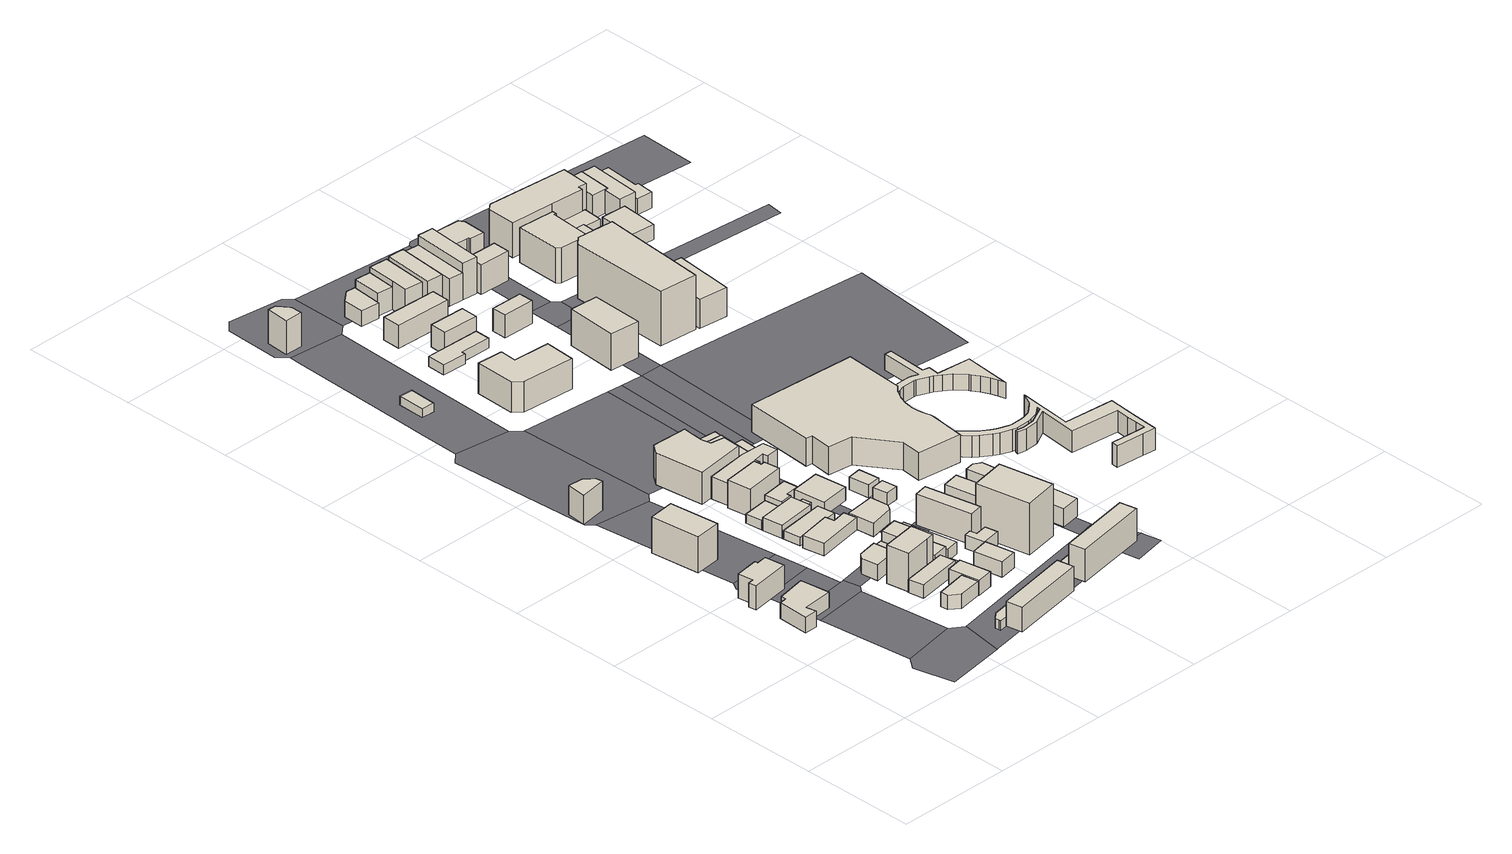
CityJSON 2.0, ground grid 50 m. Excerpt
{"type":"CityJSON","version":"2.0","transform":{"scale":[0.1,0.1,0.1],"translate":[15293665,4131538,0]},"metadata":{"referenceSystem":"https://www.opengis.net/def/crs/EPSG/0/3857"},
"CityObjects":{
"building1":{"type":"Building","attributes":{"measured_height":6.9,"year_of_construction":1967,"storeys_above_ground":2,"usage":"住宅","districts_and_zones_type":"商業地域"},"geometry":[{"type":"Solid","lod":"1","boundaries":[[[[0,1,2,3,4,5,6,7]],[[0,7,8,9]],[[7,6,10,8]],[[6,5,11,10]],[[5,4,12,11]],[[4,3,13,12]],[[3,2,14,13]],[[2,1,15,14]],[[1,0,9,15]],[[9,8,10,11,12,13,14,15]]]]}]},
"building2":{"type":"Building","attributes":{"measured_height":11.1,"year_of_construction":2006,"storeys_above_ground":3,"usage":"住宅","districts_and_zones_type":"商業地域"},"geometry":[{"type":"Solid","lod":"1","boundaries":[[[[16,17,18,19,20,21,22,23]],[[16,23,24,25]],[[23,22,26,24]],[[22,21,27,26]],[[21,20,28,27]],[[20,19,29,28]],[[19,18,30,29]],[[18,17,31,30]],[[17,16,25,31]],[[25,24,26,27,28,29,30,31]]]]}]},
"building3":{"type":"Building","attributes":{"measured_height":18.8},"geometry":[{"type":"Solid","lod":"1","boundaries":[[[[32,33,34,35]],[[32,35,36,37]],[[35,34,38,36]],[[34,33,39,38]],[[33,32,37,39]],[[37,36,38,39]]]]}]},
"building4":{"type":"Building","attributes":{"measured_height":13.9,"year_of_construction":1984,"storeys_above_ground":3,"usage":"商業施設","districts_and_zones_type":"商業地域"},"geometry":[{"type":"Solid","lod":"1","boundaries":[[[[40,41,42,43,44,45]],[[40,45,46,47]],[[45,44,48,46]],[[44,43,49,48]],[[43,42,50,49]],[[42,41,51,50]],[[41,40,47,51]],[[47,46,48,49,50,51]]]]}]},
"building5":{"type":"Building","attributes":{"measured_height":7.6},"geometry":[{"type":"Solid","lod":"1","boundaries":[[[[52,53,54,55,56]],[[52,56,57,58]],[[56,55,59,57]],[[55,54,60,59]],[[54,53,61,60]],[[53,52,58,61]],[[58,57,59,60,61]]]]}]},
"building6":{"type":"Building","attributes":{"measured_height":8.3,"year_of_construction":1954,"storeys_above_ground":2,"usage":"住宅","districts_and_zones_type":"商業地域"},"geometry":[{"type":"Solid","lod":"1","boundaries":[[[[62,63,64,65,66]],[[62,66,67,68]],[[66,65,69,67]],[[65,64,70,69]],[[64,63,71,70]],[[63,62,68,71]],[[68,67,69,70,71]]]]}]},
"building7":{"type":"Building","attributes":{"measured_height":18.8,"year_of_construction":1989,"storeys_above_ground":6,"usage":"業務施設","districts_and_zones_type":"商業地域"},"geometry":[{"type":"Solid","lod":"1","boundaries":[[[[72,73,74,75,76]],[[72,76,77,78]],[[76,75,79,77]],[[75,74,80,79]],[[74,73,81,80]],[[73,72,78,81]],[[78,77,79,80,81]]]]}]},
"building8":{"type":"Building","attributes":{"measured_height":6.3},"geometry":[{"type":"Solid","lod":"1","boundaries":[[[[82,83,84,85]],[[82,85,86,87]],[[85,84,88,86]],[[84,83,89,88]],[[83,82,87,89]],[[87,86,88,89]]]]}]},
"building9":{"type":"Building","attributes":{"measured_height":12.4},"geometry":[{"type":"Solid","lod":"1","boundaries":[[[[90,91,92,93]],[[90,93,94,95]],[[93,92,96,94]],[[92,91,97,96]],[[91,90,95,97]],[[95,94,96,97]]]]}]},
"building10":{"type":"Building","attributes":{"measured_height":7.1,"year_of_construction":1956,"storeys_above_ground":2,"usage":"住宅","districts_and_zones_type":"商業地域"},"geometry":[{"type":"Solid","lod":"1","boundaries":[[[[98,99,100,101]],[[98,101,102,103]],[[101,100,104,102]],[[100,99,105,104]],[[99,98,103,105]],[[103,102,104,105]]]]}]},
"building11":{"type":"Building","attributes":{"measured_height":6.1,"storeys_above_ground":1,"usage":"住宅","districts_and_zones_type":"商業地域"},"geometry":[{"type":"Solid","lod":"1","boundaries":[[[[106,107,108,109]],[[106,109,110,111]],[[109,108,112,110]],[[108,107,113,112]],[[107,106,111,113]],[[111,110,112,113]]]]}]},
"building12":{"type":"Building","attributes":{"measured_height":7},"geometry":[{"type":"Solid","lod":"1","boundaries":[[[[114,115,116,117,118,119]],[[114,119,120,121]],[[119,118,122,120]],[[118,117,123,122]],[[117,116,124,123]],[[116,115,125,124]],[[115,114,121,125]],[[121,120,122,123,124,125]]]]}]},
"building13":{"type":"Building","attributes":{"measured_height":4.6,"year_of_construction":1951,"storeys_above_ground":2,"usage":"商業施設","districts_and_zones_type":"商業地域"},"geometry":[{"type":"Solid","lod":"1","boundaries":[[[[126,127,128,129]],[[126,129,130,131]],[[129,128,132,130]],[[128,127,133,132]],[[127,126,131,133]],[[131,130,132,133]]]]}]},
"building14":{"type":"Building","attributes":{"measured_height":7.3},"geometry":[{"type":"Solid","lod":"1","boundaries":[[[[134,135,136,137]],[[134,137,138,139]],[[137,136,140,138]],[[136,135,141,140]],[[135,134,139,141]],[[139,138,140,141]]]]}]},
"building15":{"type":"Building","attributes":{"measured_height":4},"geometry":[{"type":"Solid","lod":"1","boundaries":[[[[142,143,144,145]],[[142,145,146,147]],[[145,144,148,146]],[[144,143,149,148]],[[143,142,147,149]],[[147,146,148,149]]]]}]},
"building16":{"type":"Building","attributes":{"measured_height":8.2,"year_of_construction":1960,"storeys_above_ground":2,"usage":"住宅","districts_and_zones_type":"商業地域"},"geometry":[{"type":"Solid","lod":"1","boundaries":[[[[150,151,152,153]],[[150,153,154,155]],[[153,152,156,154]],[[152,151,157,156]],[[151,150,155,157]],[[155,154,156,157]]]]}]},
"building17":{"type":"Building","attributes":{"measured_height":2.9},"geometry":[{"type":"Solid","lod":"1","boundaries":[[[[158,159,160,161]],[[158,161,162,163]],[[161,160,164,162]],[[160,159,165,164]],[[159,158,163,165]],[[163,162,164,165]]]]}]},
"building18":{"type":"Building","attributes":{"measured_height":12,"year_of_construction":1995,"storeys_above_ground":3,"usage":"住宅","districts_and_zones_type":"商業地域"},"geometry":[{"type":"Solid","lod":"1","boundaries":[[[[166,167,168,169]],[[166,169,170,171]],[[169,168,172,170]],[[168,167,173,172]],[[167,166,171,173]],[[171,170,172,173]]]]}]},
"building19":{"type":"Building","attributes":{"measured_height":4.9},"geometry":[{"type":"Solid","lod":"1","boundaries":[[[[174,175,176,177]],[[174,177,178,179]],[[177,176,180,178]],[[176,175,181,180]],[[175,174,179,181]],[[179,178,180,181]]]]}]},
"building20":{"type":"Building","attributes":{"measured_height":12.8,"year_of_construction":2000,"storeys_above_ground":3,"usage":"商業施設","districts_and_zones_type":"商業地域"},"geometry":[{"type":"Solid","lod":"1","boundaries":[[[[182,183,184,185,186,187]],[[182,187,188,189]],[[187,186,190,188]],[[186,185,191,190]],[[185,184,192,191]],[[184,183,193,192]],[[183,182,189,193]],[[189,188,190,191,192,193]]]]}]},
"building21":{"type":"Building","attributes":{"measured_height":7},"geometry":[{"type":"Solid","lod":"1","boundaries":[[[[194,195,196,197]],[[194,197,198,199]],[[197,196,200,198]],[[196,195,201,200]],[[195,194,199,201]],[[199,198,200,201]]]]}]},
"building22":{"type":"Building","attributes":{"measured_height":6.9,"year_of_construction":1978,"storeys_above_ground":2,"usage":"商業施設","districts_and_zones_type":"商業地域"},"geometry":[{"type":"Solid","lod":"1","boundaries":[[[[202,203,204,205]],[[202,205,206,207]],[[205,204,208,206]],[[204,203,209,208]],[[203,202,207,209]],[[207,206,208,209]]]]}]},
"building23":{"type":"Building","attributes":{"measured_height":21.4},"geometry":[{"type":"Solid","lod":"1","boundaries":[[[[210,211,212,213,214,215,216,217,218,219]],[[210,219,220,221]],[[219,218,222,220]],[[218,217,223,222]],[[217,216,224,223]],[[216,215,225,224]],[[215,214,226,225]],[[214,213,227,226]],[[213,212,228,227]],[[212,211,229,228]],[[211,210,221,229]],[[221,220,222,223,224,225,226,227,228,229]]]]}]},
"building24":{"type":"Building","attributes":{"measured_height":6.9},"geometry":[{"type":"Solid","lod":"1","boundaries":[[[[230,231,232,233,234,235]],[[230,235,236,237]],[[235,234,238,236]],[[234,233,239,238]],[[233,232,240,239]],[[232,231,241,240]],[[231,230,237,241]],[[237,236,238,239,240,241]]]]}]},
"building25":{"type":"Building","attributes":{"measured_height":4.1,"storeys_above_ground":2,"usage":"工場","districts_and_zones_type":"商業地域"},"geometry":[{"type":"Solid","lod":"1","boundaries":[[[[242,243,244,245]],[[242,245,246,247]],[[245,244,248,246]],[[244,243,249,248]],[[243,242,247,249]],[[247,246,248,249]]]]}]},
"building26":{"type":"Building","attributes":{"measured_height":14},"geometry":[{"type":"Solid","lod":"1","boundaries":[[[[250,251,252,253,254,255,256,257,258,259,260,261]],[[250,261,262,263]],[[261,260,264,262]],[[260,259,265,264]],[[259,258,266,265]],[[258,257,267,266]],[[257,256,268,267]],[[256,255,269,268]],[[255,254,270,269]],[[254,253,271,270]],[[253,252,272,271]],[[252,251,273,272]],[[251,250,263,273]],[[263,262,264,265,266,267,268,269,270,271,272,273]]]]}]},
"building27":{"type":"Building","attributes":{"measured_height":7},"geometry":[{"type":"Solid","lod":"1","boundaries":[[[[274,275,276,277,278]],[[274,278,279,280]],[[278,277,281,279]],[[277,276,282,281]],[[276,275,283,282]],[[275,274,280,283]],[[280,279,281,282,283]]]]}]},
"building28":{"type":"Building","attributes":{"measured_height":10.6,"year_of_construction":2002,"storeys_above_ground":3,"usage":"商業施設","districts_and_zones_type":"商業地域"},"geometry":[{"type":"Solid","lod":"1","boundaries":[[[[284,285,286,287,288,289,290,291,292]],[[284,292,293,294]],[[292,291,295,293]],[[291,290,296,295]],[[290,289,297,296]],[[289,288,298,297]],[[288,287,299,298]],[[287,286,300,299]],[[286,285,301,300]],[[285,284,294,301]],[[294,293,295,296,297,298,299,300,301]]]]}]},
"building29":{"type":"Building","attributes":{"measured_height":7.8},"geometry":[{"type":"Solid","lod":"1","boundaries":[[[[302,303,304,305]],[[302,305,306,307]],[[305,304,308,306]],[[304,303,309,308]],[[303,302,307,309]],[[307,306,308,309]]]]}]},
"building30":{"type":"Building","attributes":{"measured_height":15.2,"year_of_construction":1960,"storeys_above_ground":4,"usage":"商業施設","districts_and_zones_type":"商業地域"},"geometry":[{"type":"Solid","lod":"1","boundaries":[[[[310,311,312,313,314,315]],[[310,315,316,317]],[[315,314,318,316]],[[314,313,319,318]],[[313,312,320,319]],[[312,311,321,320]],[[311,310,317,321]],[[317,316,318,319,320,321]]]]}]},
"building31":{"type":"Building","attributes":{"measured_height":11.9,"year_of_construction":1949,"storeys_above_ground":2,"usage":"住宅","districts_and_zones_type":"商業地域"},"geometry":[{"type":"Solid","lod":"1","boundaries":[[[[322,323,324,325,326,327]],[[322,327,328,329]],[[327,326,330,328]],[[326,325,331,330]],[[325,324,332,331]],[[324,323,333,332]],[[323,322,329,333]],[[329,328,330,331,332,333]]]]}]},
"building32":{"type":"Building","attributes":{"measured_height":14.1,"year_of_construction":1951,"storeys_above_ground":2,"usage":"商業施設","districts_and_zones_type":"商業地域"},"geometry":[{"type":"Solid","lod":"1","boundaries":[[[[334,335,336,337,338,339]],[[334,339,340,341]],[[339,338,342,340]],[[338,337,343,342]],[[337,336,344,343]],[[336,335,345,344]],[[335,334,341,345]],[[341,340,342,343,344,345]]]]}]},
"building33":{"type":"Building","attributes":{"measured_height":19.5,"year_of_construction":1986,"storeys_above_ground":5,"usage":"業務施設","districts_and_zones_type":"商業地域"},"geometry":[{"type":"Solid","lod":"1","boundaries":[[[[346,347,348,349]],[[346,349,350,351]],[[349,348,352,350]],[[348,347,353,352]],[[347,346,351,353]],[[351,350,352,353]]]]}]},
"building34":{"type":"Building","attributes":{"measured_height":7.7,"year_of_construction":1953,"storeys_above_ground":2,"usage":"商業施設","districts_and_zones_type":"商業地域"},"geometry":[{"type":"Solid","lod":"1","boundaries":[[[[354,355,356,357]],[[354,357,358,359]],[[357,356,360,358]],[[356,355,361,360]],[[355,354,359,361]],[[359,358,360,361]]]]}]},
"building35":{"type":"Building","attributes":{"measured_height":6.8,"storeys_above_ground":2,"usage":"商業施設","districts_and_zones_type":"商業地域"},"geometry":[{"type":"Solid","lod":"1","boundaries":[[[[362,363,364,365]],[[362,365,366,367]],[[365,364,368,366]],[[364,363,369,368]],[[363,362,367,369]],[[367,366,368,369]]]]}]},
"building36":{"type":"Building","attributes":{"measured_height":6.2,"storeys_above_ground":2,"usage":"商業施設","districts_and_zones_type":"商業地域"},"geometry":[{"type":"Solid","lod":"1","boundaries":[[[[370,371,372,373]],[[370,373,374,375]],[[373,372,376,374]],[[372,371,377,376]],[[371,370,375,377]],[[375,374,376,377]]]]}]},
"building37":{"type":"Building","attributes":{"measured_height":5.7},"geometry":[{"type":"Solid","lod":"1","boundaries":[[[[378,379,380,381]],[[378,381,382,383]],[[381,380,384,382]],[[380,379,385,384]],[[379,378,383,385]],[[383,382,384,385]]]]}]},
"building38":{"type":"Building","attributes":{"measured_height":26.4},"geometry":[{"type":"Solid","lod":"1","boundaries":[[[[386,387,388,389]],[[386,389,390,391]],[[389,388,392,390]],[[388,387,393,392]],[[387,386,391,393]],[[391,390,392,393]]]]}]},
"building39":{"type":"Building","attributes":{"measured_height":5.7},"geometry":[{"type":"Solid","lod":"1","boundaries":[[[[394,395,396,397]],[[394,397,398,399]],[[397,396,400,398]],[[396,395,401,400]],[[395,394,399,401]],[[399,398,400,401]]]]}]},
"building40":{"type":"Building","attributes":{"measured_height":15.3,"year_of_construction":1966,"storeys_above_ground":3,"usage":"業務施設","districts_and_zones_type":"商業地域"},"geometry":[{"type":"Solid","lod":"1","boundaries":[[[[402,403,404,405,406,407,408,409,410]],[[402,410,411,412]],[[410,409,413,411]],[[409,408,414,413]],[[408,407,415,414]],[[407,406,416,415]],[[406,405,417,416]],[[405,404,418,417]],[[404,403,419,418]],[[403,402,412,419]],[[412,411,413,414,415,416,417,418,419]]]]}]},
"building41":{"type":"Building","attributes":{"measured_height":15.8},"geometry":[{"type":"Solid","lod":"1","boundaries":[[[[420,421,254,422]],[[420,422,423,424]],[[422,254,425,423]],[[254,421,426,425]],[[421,420,424,426]],[[424,423,425,426]]]]}]},
"building42":{"type":"Building","attributes":{"measured_height":13.6,"storeys_above_ground":1,"usage":"業務施設","districts_and_zones_type":"商業地域"},"geometry":[{"type":"Solid","lod":"1","boundaries":[[[[427,428,429,430,431]],[[427,431,432,433]],[[431,430,434,432]],[[430,429,435,434]],[[429,428,436,435]],[[428,427,433,436]],[[433,432,434,435,436]]]]}]},
"building43":{"type":"Building","attributes":{"measured_height":7.9},"geometry":[{"type":"Solid","lod":"1","boundaries":[[[[437,438,439,440,441,442]],[[437,442,443,444]],[[442,441,445,443]],[[441,440,446,445]],[[440,439,447,446]],[[439,438,448,447]],[[438,437,444,448]],[[444,443,445,446,447,448]]]]}]},
"building44":{"type":"Building","attributes":{"measured_height":7.8,"year_of_construction":1976,"storeys_above_ground":2,"usage":"商業施設","districts_and_zones_type":"商業地域"},"geometry":[{"type":"Solid","lod":"1","boundaries":[[[[449,450,451,452]],[[449,452,453,454]],[[452,451,455,453]],[[451,450,456,455]],[[450,449,454,456]],[[454,453,455,456]]]]}]},
"building45":{"type":"Building","attributes":{"measured_height":9.9,"year_of_construction":1975,"storeys_above_ground":3,"usage":"商業施設","districts_and_zones_type":"商業地域"},"geometry":[{"type":"Solid","lod":"1","boundaries":[[[[457,458,459,460]],[[457,460,461,462]],[[460,459,463,461]],[[459,458,464,463]],[[458,457,462,464]],[[462,461,463,464]]]]}]},
"building46":{"type":"Building","attributes":{"measured_height":7.9},"geometry":[{"type":"Solid","lod":"1","boundaries":[[[[465,466,467,468,469]],[[465,469,470,471]],[[469,468,472,470]],[[468,467,473,472]],[[467,466,474,473]],[[466,465,471,474]],[[471,470,472,473,474]]]]}]},
"building47":{"type":"Building","attributes":{"measured_height":10.7,"year_of_construction":1975,"storeys_above_ground":3,"usage":"商業施設","districts_and_zones_type":"商業地域"},"geometry":[{"type":"Solid","lod":"1","boundaries":[[[[475,476,477,478]],[[475,478,479,480]],[[478,477,481,479]],[[477,476,482,481]],[[476,475,480,482]],[[480,479,481,482]]]]}]},
"building48":{"type":"Building","attributes":{"measured_height":12.3},"geometry":[{"type":"Solid","lod":"1","boundaries":[[[[483,484,485,486]],[[483,486,487,488]],[[486,485,489,487]],[[485,484,490,489]],[[484,483,488,490]],[[488,487,489,490]]]]}]},
"building49":{"type":"Building","attributes":{"measured_height":6.9,"year_of_construction":2001,"storeys_above_ground":2,"usage":"商業施設","districts_and_zones_type":"商業地域"},"geometry":[{"type":"Solid","lod":"1","boundaries":[[[[491,492,493,494,495]],[[491,495,496,497]],[[495,494,498,496]],[[494,493,499,498]],[[493,492,500,499]],[[492,491,497,500]],[[497,496,498,499,500]]]]}]},
"building50":{"type":"Building","attributes":{"measured_height":10.3,"year_of_construction":1975,"storeys_above_ground":3,"usage":"商業施設","districts_and_zones_type":"商業地域"},"geometry":[{"type":"Solid","lod":"1","boundaries":[[[[501,502,503,504]],[[501,504,505,506]],[[504,503,507,505]],[[503,502,508,507]],[[502,501,506,508]],[[506,505,507,508]]]]}]},
"building51":{"type":"Building","attributes":{"measured_height":12.5},"geometry":[{"type":"Solid","lod":"1","boundaries":[[[[509,510,511,512,513,514,515,516,517,518,519,520,521,522,523,524,525,526,527,528,529]],[[509,529,530,531]],[[529,528,532,530]],[[528,527,533,532]],[[527,526,534,533]],[[526,525,535,534]],[[525,524,536,535]],[[524,523,537,536]],[[523,522,538,537]],[[522,521,539,538]],[[521,520,540,539]],[[520,519,541,540]],[[519,518,542,541]],[[518,517,543,542]],[[517,516,544,543]],[[516,515,545,544]],[[515,514,546,545]],[[514,513,547,546]],[[513,512,548,547]],[[512,511,549,548]],[[511,510,550,549]],[[510,509,531,550]],[[531,530,532,533,534,535,536,537,538,539,540,541,542,543,544,545,546,547,548,549,550]]]]}]},
"building52":{"type":"Building","attributes":{"measured_height":12.7,"storeys_above_ground":4,"usage":"商業施設","districts_and_zones_type":"商業地域"},"geometry":[{"type":"Solid","lod":"1","boundaries":[[[[551,552,553,554,555]],[[551,555,556,557]],[[555,554,558,556]],[[554,553,559,558]],[[553,552,560,559]],[[552,551,557,560]],[[557,556,558,559,560]]]]}]},
"building53":{"type":"Building","attributes":{"measured_height":12,"year_of_construction":1974,"storeys_above_ground":4,"usage":"業務施設","districts_and_zones_type":"商業地域"},"geometry":[{"type":"Solid","lod":"1","boundaries":[[[[561,562,563,564]],[[561,564,565,566]],[[564,563,567,565]],[[563,562,568,567]],[[562,561,566,568]],[[566,565,567,568]]]]}]},
"building54":{"type":"Building","attributes":{"measured_height":19.1,"year_of_construction":1980,"storeys_above_ground":5,"usage":"業務施設","districts_and_zones_type":"商業地域"},"geometry":[{"type":"Solid","lod":"1","boundaries":[[[[569,570,571,572]],[[569,572,573,574]],[[572,571,575,573]],[[571,570,576,575]],[[570,569,574,576]],[[574,573,575,576]]]]}]},
"building55":{"type":"Building","attributes":{"measured_height":15.7,"storeys_above_ground":4,"usage":"商業系複合施設","districts_and_zones_type":"商業地域"},"geometry":[{"type":"Solid","lod":"1","boundaries":[[[[577,578,579,580]],[[577,580,581,582]],[[580,579,583,581]],[[579,578,584,583]],[[578,577,582,584]],[[582,581,583,584]]]]}]},
"building56":{"type":"Building","attributes":{"measured_height":14.9,"year_of_construction":1965,"storeys_above_ground":4,"usage":"商業施設","districts_and_zones_type":"商業地域"},"geometry":[{"type":"Solid","lod":"1","boundaries":[[[[585,586,587,588]],[[585,588,589,590]],[[588,587,591,589]],[[587,586,592,591]],[[586,585,590,592]],[[590,589,591,592]]]]}]},
"building57":{"type":"Building","attributes":{"measured_height":19.4,"year_of_construction":1981,"storeys_above_ground":6,"usage":"商業系複合施設","districts_and_zones_type":"商業地域"},"geometry":[{"type":"Solid","lod":"1","boundaries":[[[[593,594,586,585,595]],[[593,595,596,597]],[[595,585,598,596]],[[585,586,599,598]],[[586,594,600,599]],[[594,593,597,600]],[[597,596,598,599,600]]]]}]},
"building58":{"type":"Building","attributes":{"measured_height":15.4,"year_of_construction":1963,"storeys_above_ground":4,"usage":"商業施設","districts_and_zones_type":"商業地域"},"geometry":[{"type":"Solid","lod":"1","boundaries":[[[[601,602,603,604]],[[601,604,605,606]],[[604,603,607,605]],[[603,602,608,607]],[[602,601,606,608]],[[606,605,607,608]]]]}]},
"building59":{"type":"Building","attributes":{"measured_height":25.6},"geometry":[{"type":"Solid","lod":"1","boundaries":[[[[609,610,611,612,613,614,615,616,617,618,619,620,621,622,623,624,625,626,627,628,629,630,631,632,633,634,635,636,637,638,639,640,641,642,643,644,645,646,647,648,649,650,651,652,653,654,655,656,657,658,659,660]],[[609,660,661,662]],[[660,659,663,661]],[[659,658,664,663]],[[658,657,665,664]],[[657,656,666,665]],[[656,655,667,666]],[[655,654,668,667]],[[654,653,669,668]],[[653,652,670,669]],[[652,651,671,670]],[[651,650,672,671]],[[650,649,673,672]],[[649,648,674,673]],[[648,647,675,674]],[[647,646,676,675]],[[646,645,677,676]],[[645,644,678,677]],[[644,643,679,678]],[[643,642,680,679]],[[642,641,681,680]],[[641,640,682,681]],[[640,639,683,682]],[[639,638,684,683]],[[638,637,685,684]],[[637,636,686,685]],[[636,635,687,686]],[[635,634,688,687]],[[634,633,689,688]],[[633,632,690,689]],[[632,631,691,690]],[[631,630,692,691]],[[630,629,693,692]],[[629,628,694,693]],[[628,627,695,694]],[[627,626,696,695]],[[626,625,697,696]],[[625,624,698,697]],[[624,623,699,698]],[[623,622,700,699]],[[622,621,701,700]],[[621,620,702,701]],[[620,619,703,702]],[[619,618,704,703]],[[618,617,705,704]],[[617,616,706,705]],[[616,615,707,706]],[[615,614,708,707]],[[614,613,709,708]],[[613,612,710,709]],[[612,611,711,710]],[[611,610,712,711]],[[610,609,662,712]],[[662,661,663,664,665,666,667,668,669,670,671,672,673,674,675,676,677,678,679,680,681,682,683,684,685,686,687,688,689,690,691,692,693,694,695,696,697,698,699,700,701,702,703,704,705,706,707,708,709,710,711,712]]]]}]},
"building60":{"type":"Building","attributes":{"measured_height":17.5,"year_of_construction":1981,"storeys_above_ground":5,"usage":"店舗等併用住宅","districts_and_zones_type":"商業地域"},"geometry":[{"type":"Solid","lod":"1","boundaries":[[[[713,714,715,716,717,718,719,720,721]],[[713,721,722,723]],[[721,720,724,722]],[[720,719,725,724]],[[719,718,726,725]],[[718,717,727,726]],[[717,716,728,727]],[[716,715,729,728]],[[715,714,730,729]],[[714,713,723,730]],[[723,722,724,725,726,727,728,729,730]]]]}]},
"building61":{"type":"Building","attributes":{"measured_height":9.4,"year_of_construction":1963,"storeys_above_ground":2,"usage":"商業施設","districts_and_zones_type":"商業地域"},"geometry":[{"type":"Solid","lod":"1","boundaries":[[[[731,732,733,734,735,736,737,738]],[[731,738,739,740]],[[738,737,741,739]],[[737,736,742,741]],[[736,735,743,742]],[[735,734,744,743]],[[734,733,745,744]],[[733,732,746,745]],[[732,731,740,746]],[[740,739,741,742,743,744,745,746]]]]}]},
"building62":{"type":"Building","attributes":{"measured_height":29.8},"geometry":[{"type":"Solid","lod":"1","boundaries":[[[[747,748,749,750,751,752,753]],[[747,753,754,755]],[[753,752,756,754]],[[752,751,757,756]],[[751,750,758,757]],[[750,749,759,758]],[[749,748,760,759]],[[748,747,755,760]],[[755,754,756,757,758,759,760]]]]}]},
"building63":{"type":"Building","attributes":{"measured_height":37.6},"geometry":[{"type":"Solid","lod":"1","boundaries":[[[[761,762,763,764,765,766,767,768,769,770,771,772,773,774,775,776,777,778,779,780,781,782,783,784,785,786]],[[761,786,787,788]],[[786,785,789,787]],[[785,784,790,789]],[[784,783,791,790]],[[783,782,792,791]],[[782,781,793,792]],[[781,780,794,793]],[[780,779,795,794]],[[779,778,796,795]],[[778,777,797,796]],[[777,776,798,797]],[[776,775,799,798]],[[775,774,800,799]],[[774,773,801,800]],[[773,772,802,801]],[[772,771,803,802]],[[771,770,804,803]],[[770,769,805,804]],[[769,768,806,805]],[[768,767,807,806]],[[767,766,808,807]],[[766,765,809,808]],[[765,764,810,809]],[[764,763,811,810]],[[763,762,812,811]],[[762,761,788,812]],[[788,787,789,790,791,792,793,794,795,796,797,798,799,800,801,802,803,804,805,806,807,808,809,810,811,812]]]]}]},
"building64":{"type":"Building","attributes":{"measured_height":16.6,"year_of_construction":2018,"storeys_above_ground":4,"usage":"文教厚生施設","districts_and_zones_type":"商業地域"},"geometry":[{"type":"Solid","lod":"1","boundaries":[[[[813,814,815,816]],[[813,816,817,818]],[[816,815,819,817]],[[815,814,820,819]],[[814,813,818,820]],[[818,817,819,820]]]]}]},
"building65":{"type":"Building","attributes":{"measured_height":17.3},"geometry":[{"type":"Solid","lod":"1","boundaries":[[[[821,822,823,824,825,826,827]],[[821,827,828,829]],[[827,826,830,828]],[[826,825,831,830]],[[825,824,832,831]],[[824,823,833,832]],[[823,822,834,833]],[[822,821,829,834]],[[829,828,830,831,832,833,834]]]]}]},
"building66":{"type":"Building","attributes":{"measured_height":8,"year_of_construction":1947,"storeys_above_ground":1,"usage":"店舗等併用住宅","districts_and_zones_type":"商業地域"},"geometry":[{"type":"Solid","lod":"1","boundaries":[[[[835,836,837,838]],[[835,838,839,840]],[[838,837,841,839]],[[837,836,842,841]],[[836,835,840,842]],[[840,839,841,842]]]]}]},
"building67":{"type":"Building","attributes":{"measured_height":17.5},"geometry":[{"type":"Solid","lod":"1","boundaries":[[[[843,844,845,846,847,848,849,850]],[[843,850,851,852]],[[850,849,853,851]],[[849,848,854,853]],[[848,847,855,854]],[[847,846,856,855]],[[846,845,857,856]],[[845,844,858,857]],[[844,843,852,858]],[[852,851,853,854,855,856,857,858]]]]}]},
"building68":{"type":"Building","attributes":{"measured_height":6.7},"geometry":[{"type":"Solid","lod":"1","boundaries":[[[[859,860,861,862,863]],[[859,863,864,865]],[[863,862,866,864]],[[862,861,867,866]],[[861,860,868,867]],[[860,859,865,868]],[[865,864,866,867,868]]]]}]},
"building69":{"type":"Building","attributes":{"measured_height":3.4,"year_of_construction":1973,"storeys_above_ground":1,"usage":"店舗等併用住宅","districts_and_zones_type":"商業地域"},"geometry":[{"type":"Solid","lod":"1","boundaries":[[[[869,870,871,872]],[[869,872,873,874]],[[872,871,875,873]],[[871,870,876,875]],[[870,869,874,876]],[[874,873,875,876]]]]}]},
"building70":{"type":"Building","attributes":{"measured_height":7.7,"year_of_construction":1961,"storeys_above_ground":2,"usage":"住宅","districts_and_zones_type":"商業地域"},"geometry":[{"type":"Solid","lod":"1","boundaries":[[[[877,878,879,880]],[[877,880,881,882]],[[880,879,883,881]],[[879,878,884,883]],[[878,877,882,884]],[[882,881,883,884]]]]}]},
"building71":{"type":"Building","attributes":{"measured_height":11.8,"year_of_construction":1974,"storeys_above_ground":3,"usage":"商業施設","districts_and_zones_type":"商業地域"},"geometry":[{"type":"Solid","lod":"1","boundaries":[[[[885,886,887,888,889]],[[885,889,890,891]],[[889,888,892,890]],[[888,887,893,892]],[[887,886,894,893]],[[886,885,891,894]],[[891,890,892,893,894]]]]}]},
"building72":{"type":"Building","attributes":{"measured_height":11.1,"year_of_construction":1973,"storeys_above_ground":3,"usage":"商業施設","districts_and_zones_type":"商業地域"},"geometry":[{"type":"Solid","lod":"1","boundaries":[[[[895,896,897,887,886,885]],[[895,885,898,899]],[[885,886,900,898]],[[886,887,901,900]],[[887,897,902,901]],[[897,896,903,902]],[[896,895,899,903]],[[899,898,900,901,902,903]]]]}]},
"building73":{"type":"Building","attributes":{"measured_height":10.2,"year_of_construction":1950,"storeys_above_ground":2,"usage":"商業施設","districts_and_zones_type":"商業地域"},"geometry":[{"type":"Solid","lod":"1","boundaries":[[[[904,905,906,907,908,909]],[[904,909,910,911]],[[909,908,912,910]],[[908,907,913,912]],[[907,906,914,913]],[[906,905,915,914]],[[905,904,911,915]],[[911,910,912,913,914,915]]]]}]},
"road1":{"type":"Road","geometry":[{"type":"MultiSurface","lod":"1","boundaries":[[[916,917,918,919,920,921,922]]]}]},
"road2":{"type":"Road","geometry":[{"type":"MultiSurface","lod":"1","boundaries":[[[917,923,924,918]]]}]},
"road3":{"type":"Road","geometry":[{"type":"MultiSurface","lod":"1","boundaries":[[[925,926,927,928,924,923]]]}]},
"road4":{"type":"Road","geometry":[{"type":"MultiSurface","lod":"1","boundaries":[[[927,929,930,928]]]}]},
"road5":{"type":"Road","geometry":[{"type":"MultiSurface","lod":"1","boundaries":[[[929,931,932,933,934,930]]]}]},
"road6":{"type":"Road","geometry":[{"type":"MultiSurface","lod":"1","boundaries":[[[931,935,936,932]]]}]},
"road7":{"type":"Road","geometry":[{"type":"MultiSurface","lod":"1","boundaries":[[[935,937,938,936]]]}]},
"road8":{"type":"Road","geometry":[{"type":"MultiSurface","lod":"1","boundaries":[[[939,940,938,937]]]}]},
"road9":{"type":"Road","geometry":[{"type":"MultiSurface","lod":"1","boundaries":[[[941,942,943,944,940,939,945,946]]]}]},
"road10":{"type":"Road","geometry":[{"type":"MultiSurface","lod":"1","boundaries":[[[947,948,926,925]]]}]},
"road11":{"type":"Road","geometry":[{"type":"MultiSurface","lod":"1","boundaries":[[[949,950,951,916,922,952,953,954]]]}]},
"road12":{"type":"Road","geometry":[{"type":"MultiSurface","lod":"1","boundaries":[[[955,956,957,958,959,942,941,960]]]}]},
"road13":{"type":"Road","geometry":[{"type":"MultiSurface","lod":"1","boundaries":[[[961,962,963,948,947,964]]]}]},
"road14":{"type":"Road","geometry":[{"type":"MultiSurface","lod":"1","boundaries":[[[965,946,945,966]]]}]},
"road15":{"type":"Road","geometry":[{"type":"MultiSurface","lod":"1","boundaries":[[[967,966,968,969,963,962,970,971,972,973]]]}]},
"road16":{"type":"Road","geometry":[{"type":"MultiSurface","lod":"1","boundaries":[[[974,975,976,977,956,955,978,979]]]}]},
"road17":{"type":"Road","geometry":[{"type":"MultiSurface","lod":"1","boundaries":[[[980,981,982,983,961,964,984,985,950,986,987,988]]]}]},
"road18":{"type":"Road","geometry":[{"type":"MultiSurface","lod":"1","boundaries":[[[989,965,966,967]]]}]},
"road19":{"type":"Road","geometry":[{"type":"MultiSurface","lod":"1","boundaries":[[[990,989,967,991,992]]]}]},
"road20":{"type":"Road","geometry":[{"type":"MultiSurface","lod":"1","boundaries":[[[993,994,949,995,996,997,998,999]]]}]},
"road21":{"type":"Road","geometry":[{"type":"MultiSurface","lod":"1","boundaries":[[[994,986,950,949]]]}]},
"road22":{"type":"Road","geometry":[{"type":"MultiSurface","lod":"1","boundaries":[[[1000,1001,990,992]]]}]},
"road23":{"type":"Road","geometry":[{"type":"MultiSurface","lod":"1","boundaries":[[[1002,979,978,1003,1004]]]}]},
"road24":{"type":"Road","geometry":[{"type":"MultiSurface","lod":"1","boundaries":[[[1005,1006,990,1001]]]}]},
"road25":{"type":"Road","geometry":[{"type":"MultiSurface","lod":"1","boundaries":[[[1007,1008,1006,1005,1009,1010]]]}]},
"road26":{"type":"Road","geometry":[{"type":"MultiSurface","lod":"1","boundaries":[[[1011,1012,1008,1007]]]}]},
"road27":{"type":"Road","geometry":[{"type":"MultiSurface","lod":"1","boundaries":[[[1013,1014,1002,1004,1012,1011,1015,1016]]]}]},
"road28":{"type":"Road","geometry":[{"type":"MultiSurface","lod":"1","boundaries":[[[1017,1001,1000,1018,1019,1020,1021]]]}]},
"road29":{"type":"Road","geometry":[{"type":"MultiSurface","lod":"1","boundaries":[[[1022,1010,1009,1023]]]}]},
"road30":{"type":"Road","geometry":[{"type":"MultiSurface","lod":"1","boundaries":[[[1024,1016,1015,1025,1026,1027,1028,1029,1030]]]}]}
},
"vertices":[
[247,631,77],[116,619,77],[125,575,77],[67,573,77],[72,708,77],[104,712,77],[102,734,77],[230,759,77],[230,759,146],[247,631,146],[102,734,146],[104,712,146],[72,708,146],[67,573,146],[125,575,146],[116,619,146],
[166,917,76],[210,923,76],[222,837,76],[51,812,76],[46,845,76],[71,849,76],[61,915,76],[164,930,76],[164,930,181],[166,917,181],[61,915,181],[71,849,181],[46,845,181],[51,812,181],[222,837,181],[210,923,181],
[190,1148,77],[77,1135,77],[52,1351,77],[165,1364,77],[165,1364,234],[190,1148,234],[52,1351,234],[77,1135,234],
[81,1737,80],[120,1705,80],[125,1674,80],[122,1674,80],[8,1656,80],[17,1743,80],[17,1743,208],[81,1737,208],[8,1656,208],[122,1674,208],[125,1674,208],[120,1705,208],
[687,297,79],[583,280,79],[542,311,79],[538,344,79],[673,370,79],[673,370,142],[687,297,142],[538,344,142],[542,311,142],[583,280,142],
[610,652,76],[502,632,76],[493,705,76],[511,729,76],[596,745,76],[596,745,145],[610,652,145],[511,729,145],[493,705,145],[502,632,145],
[680,524,77],[641,517,77],[528,499,77],[512,596,77],[664,620,77],[664,620,245],[680,524,245],[512,596,245],[528,499,245],[641,517,245],
[732,460,78],[534,428,78],[523,495,78],[721,527,78],[721,527,136],[732,460,136],[523,495,136],[534,428,136],
[952,69,81],[625,10,81],[612,81,81],[938,141,81],[938,141,189],[952,69,189],[612,81,189],[625,10,189],
[762,309,79],[690,295,79],[666,429,79],[738,443,79],[738,443,144],[762,309,144],[666,429,144],[690,295,144],
[653,679,77],[614,672,77],[601,746,77],[639,753,77],[639,753,131],[653,679,131],[601,746,131],[614,672,131],
[616,968,77],[677,980,77],[687,924,77],[481,886,77],[464,981,77],[608,1008,77],[608,1008,132],[616,968,132],[464,981,132],[481,886,132],[687,924,132],[677,980,132],
[556,1186,78],[443,1171,78],[434,1243,78],[548,1257,78],[548,1257,118],[556,1186,118],[434,1243,118],[443,1171,118],
[625,1098,78],[454,1076,78],[442,1165,78],[613,1187,78],[613,1187,136],[625,1098,136],[442,1165,136],[454,1076,136],
[672,1022,78],[466,995,78],[456,1072,78],[662,1099,78],[662,1099,114],[672,1022,114],[456,1072,114],[466,995,114],
[763,540,80],[691,527,80],[674,619,80],[746,633,80],[746,633,146],[763,540,146],[674,619,146],[691,527,146],
[777,445,81],[744,439,81],[730,511,81],[764,518,81],[764,518,107],[777,445,107],[730,511,107],[744,439,107],
[745,659,78],[662,643,78],[643,751,78],[724,767,78],[724,767,173],[745,659,173],[643,751,173],[662,643,173],
[163,2693,80],[158,2576,80],[100,2578,80],[104,2696,80],[104,2696,118],[163,2693,118],[100,2578,118],[158,2576,118],
[622,1349,79],[640,1351,79],[649,1283,79],[473,1260,79],[459,1362,79],[617,1382,79],[617,1382,200],[622,1349,200],[459,1362,200],[473,1260,200],[649,1283,200],[640,1351,200],
[830,549,79],[770,538,79],[727,770,79],[787,781,79],[787,781,132],[830,549,132],[727,770,132],[770,538,132],
[910,334,80],[834,320,80],[811,445,80],[887,459,80],[887,459,147],[910,334,147],[811,445,147],[834,320,147],
[571,1693,79],[566,1643,79],[566,1640,79],[563,1603,79],[572,1559,79],[632,1550,79],[628,1472,79],[410,1444,79],[385,1655,79],[415,1698,79],[415,1698,219],[571,1693,219],[385,1655,219],[410,1444,219],[628,1472,219],[632,1550,219],[572,1559,219],[563,1603,219],[566,1640,219],[566,1643,219],
[674,1216,80],[613,1208,80],[615,1191,80],[561,1185,80],[552,1262,80],[667,1277,80],[667,1277,138],[674,1216,138],[552,1262,138],[561,1185,138],[615,1191,138],[613,1208,138],
[658,1127,82],[627,1124,82],[622,1164,82],[654,1167,82],[654,1167,117],[658,1127,117],[622,1164,117],[627,1124,117],
[1371,245,80],[1375,221,80],[1346,216,80],[1338,214,80],[1012,154,80],[938,141,80],[612,81,80],[579,76,80],[578,84,80],[575,101,80],[603,125,80],[1335,259,80],[1335,259,121],[1371,245,121],[603,125,121],[575,101,121],[578,84,121],[579,76,121],[612,81,121],[938,141,121],[1012,154,121],[1338,214,121],[1346,216,121],[1375,221,121],
[823,897,78],[805,870,78],[698,847,78],[685,962,78],[814,977,78],[814,977,136],[823,897,136],[685,962,136],[698,847,136],[805,870,136],
[751,1468,79],[759,1403,79],[702,1396,79],[699,1418,79],[653,1411,79],[655,1391,79],[471,1366,79],[460,1446,79],[645,1471,79],[645,1471,176],[751,1468,176],[460,1446,176],[471,1366,176],[655,1391,176],[653,1411,176],[699,1418,176],[702,1396,176],[759,1403,176],
[796,1088,79],[668,1072,79],[652,1210,79],[780,1226,79],[780,1226,139],[796,1088,139],[652,1210,139],[668,1072,139],
[92,3323,81],[128,3275,81],[127,3237,81],[127,3225,81],[49,3227,81],[56,3326,81],[56,3326,229],[92,3323,229],[49,3227,229],[127,3225,229],[127,3237,229],[128,3275,229],
[913,528,81],[964,537,81],[974,481,81],[891,466,81],[875,552,81],[907,558,81],[907,558,140],[913,528,140],[875,552,140],[891,466,140],[974,481,140],[964,537,140],
[637,1636,78],[632,1550,78],[572,1559,78],[563,1603,78],[566,1640,78],[566,1643,78],[566,1643,142],[637,1636,142],[566,1640,142],[563,1603,142],[572,1559,142],[632,1550,142],
[968,562,80],[909,550,80],[862,790,80],[920,802,80],[920,802,215],[968,562,215],[862,790,215],[909,550,215],
[715,1648,78],[705,1477,78],[634,1482,78],[644,1653,78],[644,1653,146],[715,1648,146],[634,1482,146],[705,1477,146],
[720,1684,78],[717,1652,78],[573,1663,78],[575,1696,78],[575,1696,142],[720,1684,142],[573,1663,142],[717,1652,142],
[760,1584,78],[754,1476,78],[710,1478,78],[716,1587,78],[716,1587,135],[760,1584,135],[710,1478,135],[754,1476,135],
[935,963,78],[879,956,78],[870,1021,78],[927,1029,78],[927,1029,134],[935,963,134],[870,1021,134],[879,956,134],
[1163,383,79],[1011,354,79],[968,588,79],[1120,617,79],[1120,617,305],[1163,383,305],[968,588,305],[1011,354,305],
[929,1048,78],[870,1041,78],[859,1131,78],[918,1139,78],[918,1139,134],[929,1048,134],[859,1131,134],[870,1041,134],
[470,2539,79],[474,2538,79],[470,2467,79],[632,2456,79],[631,2449,79],[623,2322,79],[392,2340,79],[355,2372,79],[361,2546,79],[361,2546,212],[470,2539,212],[355,2372,212],[392,2340,212],[623,2322,212],[631,2449,212],[632,2456,212],[470,2467,212],[474,2538,212],
[1353,141,80],[1026,82,80],[1338,213,80],[1338,213,221],[1353,141,221],[1012,154,221],[1026,82,221],
[637,2538,81],[632,2456,81],[470,2467,81],[474,2538,81],[475,2549,81],[475,2549,116],[637,2538,116],[474,2538,116],[470,2467,116],[632,2456,116],
[603,2797,79],[602,2732,79],[467,2735,79],[467,2718,79],[359,2722,79],[362,2803,79],[362,2803,123],[603,2797,123],[359,2722,123],[467,2718,123],[467,2735,123],[602,2732,123],
[1158,639,80],[1083,624,80],[1043,823,80],[1118,838,80],[1118,838,156],[1158,639,156],[1043,823,156],[1083,624,156],
[615,2879,82],[613,2806,82],[455,2811,82],[458,2884,82],[458,2884,179],[615,2879,179],[455,2811,179],[613,2806,179],
[471,3290,79],[460,3157,79],[378,3163,79],[381,3253,79],[430,3294,79],[430,3294,148],[471,3290,148],[381,3253,148],[378,3163,148],[460,3157,148],
[620,3035,79],[618,2957,79],[370,2965,79],[372,3043,79],[372,3043,179],[620,3035,179],[370,2965,179],[618,2957,179],
[1316,411,80],[1232,396,80],[1194,644,80],[1283,658,80],[1283,658,159],[1316,411,159],[1194,644,159],[1232,396,159],
[1258,842,80],[1272,736,80],[1208,726,80],[1187,853,80],[1228,860,80],[1228,860,144],[1258,842,144],[1187,853,144],[1208,726,144],[1272,736,144],
[546,3287,80],[536,3162,80],[467,3168,80],[477,3293,80],[477,3293,180],[546,3287,180],[467,3168,180],[536,3162,180],
[1377,1637,64],[1362,1416,64],[1360,1382,64],[1359,1375,64],[1334,1351,64],[1312,1313,64],[1300,1280,64],[1294,1240,64],[1295,1210,64],[1300,1181,64],[1308,1155,64],[1306,1134,64],[1300,1080,64],[1289,986,64],[1096,1008,64],[1106,1098,64],[998,1256,64],[892,1269,64],[902,1364,64],[875,1367,64],[897,1671,64],[897,1671,185],[1377,1637,185],[875,1367,185],[902,1364,185],[892,1269,185],[998,1256,185],[1106,1098,185],[1096,1008,185],[1289,986,185],[1300,1080,185],[1306,1134,185],[1308,1155,185],[1300,1181,185],[1295,1210,185],[1294,1240,185],[1300,1280,185],[1312,1313,185],[1334,1351,185],[1359,1375,185],[1360,1382,185],[1362,1416,185],
[626,3280,81],[610,3081,81],[530,3088,81],[536,3162,81],[546,3287,81],[546,3287,205],[626,3280,205],[536,3162,205],[530,3088,205],[610,3081,205],
[828,2795,82],[828,2731,82],[690,2733,82],[691,2797,82],[691,2797,182],[828,2795,182],[690,2733,182],[828,2731,182],
[950,2522,79],[942,2298,79],[812,2308,79],[827,2530,79],[827,2530,238],[950,2522,238],[812,2308,238],[942,2298,238],
[706,3274,82],[687,3054,82],[618,3060,82],[636,3279,82],[636,3279,213],[706,3274,213],[618,3060,213],[687,3054,213],
[779,3267,82],[760,3021,82],[695,3027,82],[715,3273,82],[715,3273,202],[779,3267,202],[695,3027,202],[760,3021,202],
[848,3264,82],[828,3015,82],[780,3269,82],[780,3269,243],[848,3264,243],[779,3267,243],[760,3021,243],[828,3015,243],
[972,3068,81],[971,2996,81],[836,3000,81],[837,3071,81],[837,3071,211],[972,3068,211],[836,3000,211],[971,2996,211],
[1322,1103,45],[1339,1073,45],[1340,1071,45],[1385,1020,45],[1402,1005,45],[1440,978,45],[1461,967,45],[1504,951,45],[1520,948,45],[1573,949,45],[1584,951,45],[1618,961,45],[1662,998,45],[1664,1002,45],[1690,1052,45],[1692,1052,45],[1671,819,45],[1890,799,45],[1879,680,45],[1874,615,45],[1870,557,45],[1811,562,45],[1689,572,45],[1691,602,45],[1817,592,45],[1846,590,45],[1849,636,45],[1852,682,45],[1858,737,45],[1644,760,45],[1661,928,45],[1594,894,45],[1536,889,45],[1498,895,45],[1501,910,45],[1537,904,45],[1590,909,45],[1663,946,45],[1664,960,45],[1632,933,45],[1591,922,45],[1576,919,45],[1517,917,45],[1496,922,45],[1449,939,45],[1425,952,45],[1383,981,45],[1363,998,45],[1316,1053,45],[1314,1056,45],[1300,1080,45],[1306,1134,45],[1306,1134,140],[1322,1103,140],[1300,1080,140],[1314,1056,140],[1316,1053,140],[1363,998,140],[1383,981,140],[1425,952,140],[1449,939,140],[1496,922,140],[1517,917,140],[1576,919,140],[1591,922,140],[1632,933,140],[1664,960,140],[1663,946,140],[1590,909,140],[1537,904,140],[1501,910,140],[1498,895,140],[1536,889,140],[1594,894,140],[1661,928,140],[1644,760,140],[1858,737,140],[1852,682,140],[1849,636,140],[1846,590,140],[1817,592,140],[1691,602,140],[1689,572,140],[1811,562,140],[1870,557,140],[1874,615,140],[1879,680,140],[1890,799,140],[1671,819,140],[1692,1052,140],[1690,1052,140],[1664,1002,140],[1662,998,140],[1618,961,140],[1584,951,140],[1573,949,140],[1520,948,140],[1504,951,140],[1461,967,140],[1440,978,140],[1402,1005,140],[1385,1020,140],[1340,1071,140],[1339,1073,140],
[964,3244,80],[976,3222,80],[973,3136,80],[973,3123,80],[910,3127,80],[909,3137,80],[899,3138,80],[843,3142,80],[851,3253,80],[851,3253,232],[964,3244,232],[843,3142,232],[899,3138,232],[909,3137,232],[910,3127,232],[973,3123,232],[973,3136,232],[976,3222,232],
[909,3137,81],[910,3127,81],[973,3123,81],[973,3136,81],[976,3135,81],[975,3077,81],[898,3078,81],[899,3138,81],[899,3138,148],[909,3137,148],[898,3078,148],[975,3077,148],[976,3135,148],[973,3136,148],[973,3123,148],[910,3127,148],
[1263,2749,78],[1245,2543,78],[1236,2428,78],[1223,2281,78],[1055,2295,78],[1069,2734,78],[1100,2763,78],[1100,2763,317],[1263,2749,317],[1069,2734,317],[1055,2295,317],[1223,2281,317],[1236,2428,317],[1245,2543,317],
[1556,1605,71],[1547,1434,71],[1576,1428,71],[1571,1379,71],[1720,1365,71],[1701,1158,71],[1693,1192,71],[1684,1220,71],[1667,1256,71],[1648,1285,71],[1644,1291,71],[1604,1336,71],[1575,1359,71],[1545,1377,71],[1531,1384,71],[1481,1404,71],[1472,1406,71],[1417,1405,71],[1390,1395,71],[1360,1382,71],[1362,1416,71],[1411,1436,71],[1475,1437,71],[1490,1433,71],[1516,1423,71],[1525,1606,71],[1525,1606,141],[1556,1605,141],[1516,1423,141],[1490,1433,141],[1475,1437,141],[1411,1436,141],[1362,1416,141],[1360,1382,141],[1390,1395,141],[1417,1405,141],[1472,1406,141],[1481,1404,141],[1531,1384,141],[1545,1377,141],[1575,1359,141],[1604,1336,141],[1644,1291,141],[1648,1285,141],[1667,1256,141],[1684,1220,141],[1693,1192,141],[1701,1158,141],[1720,1365,141],[1571,1379,141],[1576,1428,141],[1547,1434,141],
[1391,2521,78],[1366,2263,78],[1238,2275,78],[1264,2534,78],[1264,2534,205],[1391,2521,205],[1238,2275,205],[1366,2263,205],
[1246,3039,81],[1246,3021,81],[1237,3021,81],[1224,2835,81],[1095,2846,81],[1082,2860,81],[1087,3050,81],[1087,3050,235],[1246,3039,235],[1082,2860,235],[1095,2846,235],[1224,2835,235],[1237,3021,235],[1246,3021,235],
[1355,2987,82],[1350,2903,82],[1235,2910,82],[1239,2993,82],[1239,2993,152],[1355,2987,152],[1235,2910,152],[1350,2903,152],
[1477,3208,80],[1469,3085,80],[1431,3087,80],[1430,3068,80],[1282,3078,80],[1092,3091,80],[1095,3216,80],[1123,3238,80],[1123,3238,233],[1477,3208,233],[1095,3216,233],[1092,3091,233],[1282,3078,233],[1430,3068,233],[1431,3087,233],[1469,3085,233],
[1430,3068,83],[1444,3067,83],[1438,2983,83],[1276,2994,83],[1282,3078,83],[1282,3078,138],[1430,3068,138],[1276,2994,138],[1438,2983,138],[1444,3067,138],
[1438,2976,82],[1434,2895,82],[1355,2899,82],[1359,2980,82],[1359,2980,111],[1438,2976,111],[1355,2899,111],[1434,2895,111],
[1553,2971,81],[1541,2809,81],[1433,2818,81],[1444,2978,81],[1444,2978,147],[1553,2971,147],[1433,2818,147],[1541,2809,147],
[1562,3201,82],[1550,3056,82],[1535,3057,82],[1477,3061,82],[1487,3207,82],[1487,3207,188],[1562,3201,188],[1477,3061,188],[1535,3057,188],[1550,3056,188],
[1623,3196,82],[1605,2968,82],[1529,2974,82],[1562,3201,186],[1623,3196,186],[1550,3056,186],[1535,3057,186],[1529,2974,186],[1605,2968,186],
[1689,3190,82],[1677,3039,82],[1690,3037,82],[1684,2961,82],[1613,2967,82],[1632,3194,82],[1632,3194,152],[1689,3190,152],[1613,2967,152],[1684,2961,152],[1690,3037,152],[1677,3039,152],
[595,269,0],[539,309,0],[297,262,0],[260,213,0],[261,210,0],[302,39,0],[566,82,0],
[492,707,0],[249,676,0],
[512,733,0],[496,805,0],[482,802,0],[238,771,0],
[464,956,0],[221,922,0],
[446,1103,0],[201,1076,0],[182,1043,0],[191,945,0],
[410,1397,0],[166,1367,0],
[403,1452,0],[160,1418,0],
[374,1681,0],[126,1708,0],
[344,2374,0],[101,2406,0],[58,2366,0],[95,1738,0],[406,1715,0],[387,2337,0],
[818,790,0],[805,863,0],
[1345,222,0],[1323,404,0],[864,319,0],[578,84,0],[610,90,0],[890,140,0],
[375,3263,0],[132,3286,0],[130,3237,0],[111,2695,0],[107,2578,0],[358,2813,0],
[905,881,0],[879,904,0],[827,893,0],[919,808,0],
[786,2301,0],[768,1682,0],
[820,1682,0],[760,1483,0],[789,1211,0],[856,1072,0],[846,1166,0],[812,1476,0],[815,1567,0],
[386,3582,0],[144,3614,0],[102,3572,0],[93,3329,0],[418,3301,0],[420,3548,0],
[1334,926,0],[1315,948,0],[1228,942,0],[949,889,0],[1230,864,0],[1265,846,0],[1403,424,0],[1401,434,0],[1387,529,0],
[854,2296,0],
[949,2287,0],[846,1680,0],[915,1676,0],
[1489,242,0],[1488,250,0],[1346,216,0],[1360,142,0],[1361,135,0],[1503,164,0],[1502,171,0],
[1016,1671,0],[1049,2288,0],
[969,3502,0],[839,3267,0],[955,3256,0],
[1063,2734,0],[965,2737,0],
[1068,2872,0],[969,2877,0],[1091,2767,0],[1094,2843,0],
[1078,3219,0],[981,3228,0],
[1088,3515,0],[991,3519,0],[1104,3242,0],[1121,3489,0],
[1382,2257,0],[1291,1656,0],[1459,1643,0],[1948,1594,0],[2004,2198,0],
[2089,2761,0],[2079,2689,0],
[2096,3408,0],[1382,3219,0],[1425,3216,0],[1646,3198,0],[1675,3195,0],[1867,3179,0],[2090,3161,0]
]}
